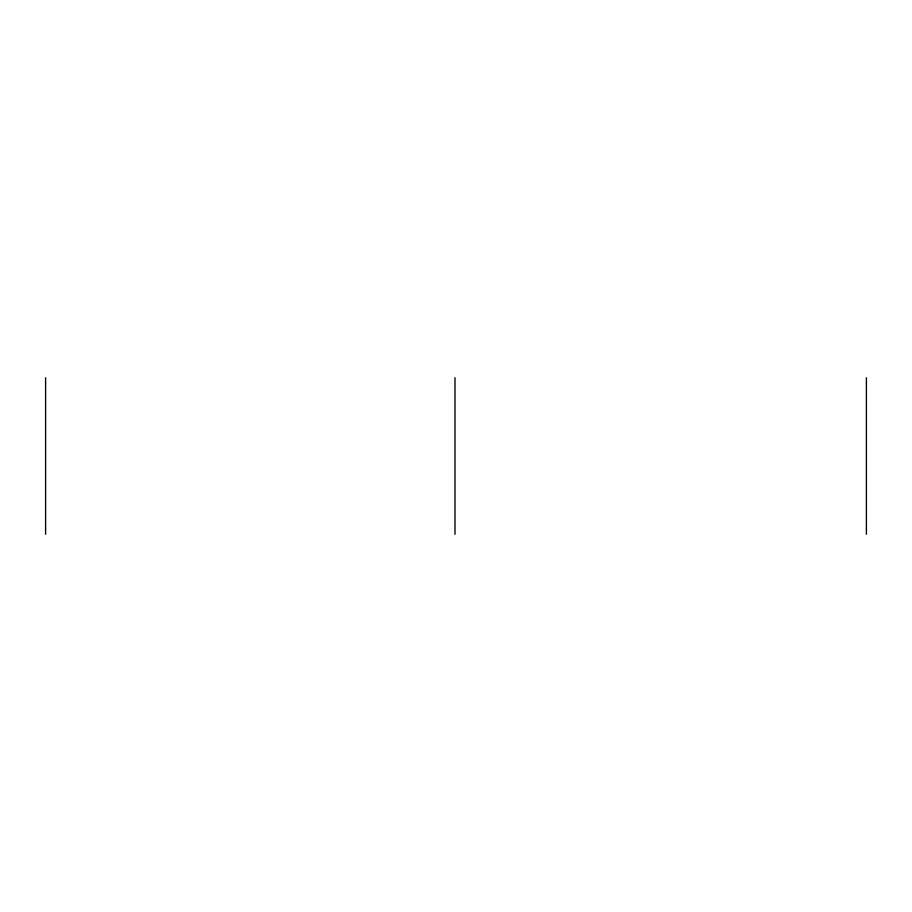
<?xml version="1.0" encoding="UTF-8"?>
<svg xmlns="http://www.w3.org/2000/svg" width="912" height="912" viewBox="0 0 912 912"><rect width="100%" height="100%" fill="white"/><g stroke="black" fill="none" stroke-linecap="round" stroke-linejoin="round"><path stroke-width="1.37" d="M866.4 377.705L866.4 534.295M454.985 377.705L454.985 534.295M45.6 377.705L45.6 534.295"/></g></svg>
